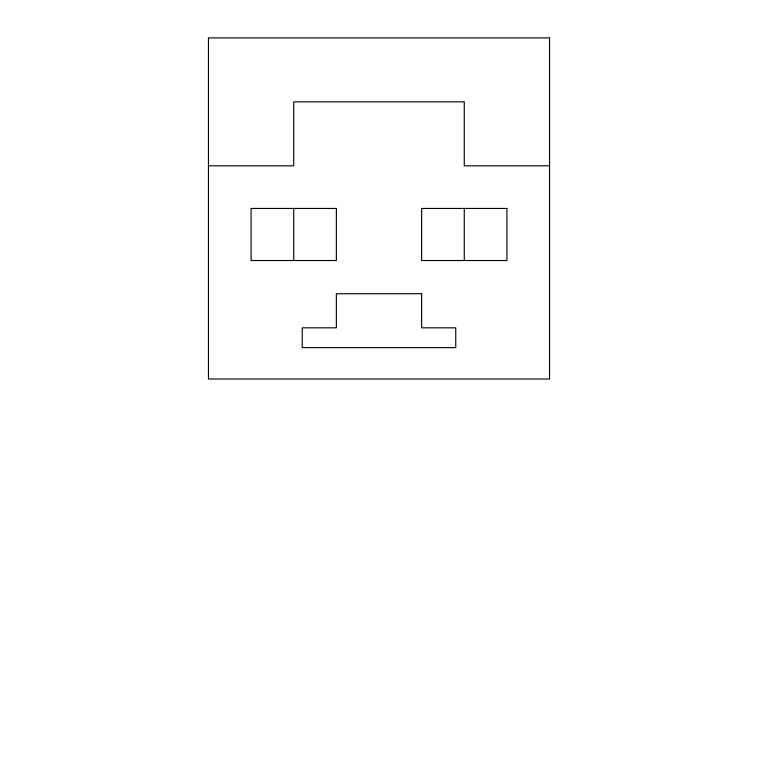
<?xml version="1.0" encoding="UTF-8"?>
<svg xmlns="http://www.w3.org/2000/svg" width="758" height="758" viewBox="0 0 758 758"><rect width="100%" height="100%" fill="white"/><g stroke="black" fill="none" stroke-linecap="round" stroke-linejoin="round"><path stroke-width="1.14" d="M208.45 165.812L293.725 165.812L293.725 101.856L464.275 101.856L464.275 165.812L549.55 165.812M464.275 208.45L464.275 260.525M293.725 208.45L293.725 260.525M549.55 37.9L208.45 37.9L208.45 379L549.55 379L549.55 37.9M336.363 208.45L251.088 208.45L251.088 260.525L336.363 260.525L336.363 208.45M506.913 208.45L421.637 208.45L421.637 260.525L506.913 260.525L506.913 208.45M421.637 293.725L336.363 293.725L336.363 327.835L302.252 327.835L302.252 347.619L455.748 347.619L455.748 327.835L421.637 327.835L421.637 293.725"/></g></svg>
